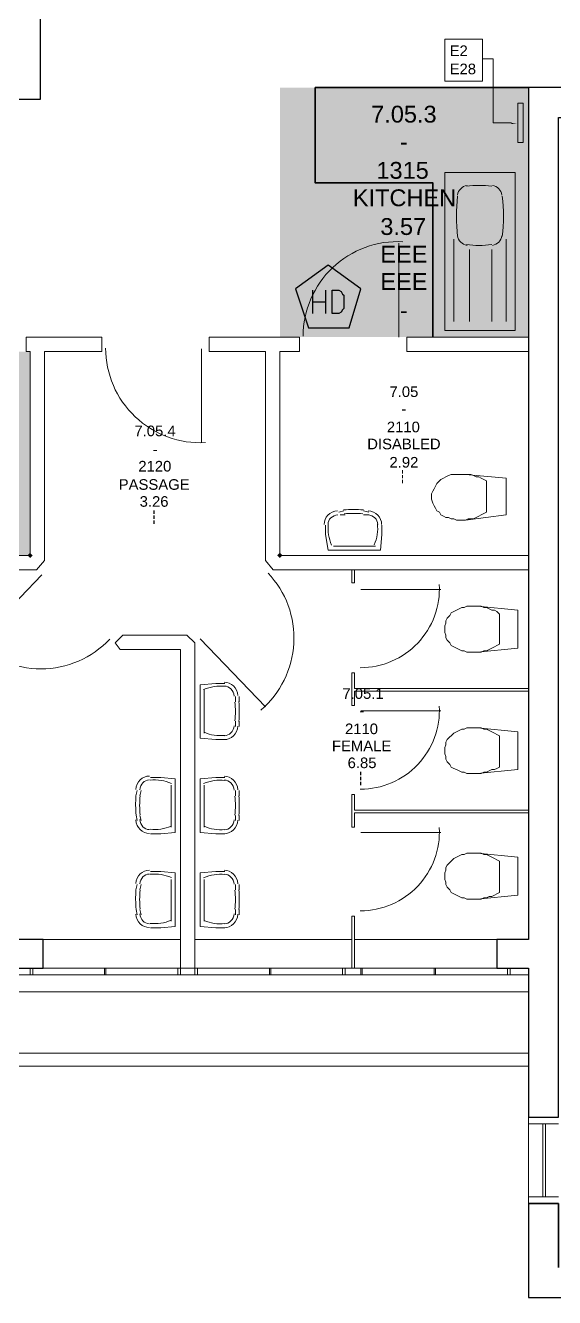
# Model space of a CAD drawing. Header units: millimetres. Extents: x -59 to 47, y 152 to 919.
# Drawn here: x -7.86 to -3.8, y 560.45 to 570.22 of the extents above; entities that cross this region are included whole.
import ezdxf

# ---------------------------------------------------------------- set-up
doc = ezdxf.new("R2010")
doc.units = ezdxf.units.MM
doc.layers.add('PDF_014407$_ps_FIRE$DETECT', color=80, linetype='Continuous', true_color=0x3fff00)
doc.layers.add('PDF_014407$HL-TMP', color=7, linetype='Continuous', true_color=0x800000)
for name, color, linetype in [('PDF_014407$_ps_TEXTBOLD', 2, 'Continuous'), ('PDF_014407$BL', 7, 'Continuous'), ('PDF_014407$DR', 7, 'Continuous'), ('PDF_014407$FI-DSG', 7, 'Continuous'), ('PDF_014407$FT-FIXFIT', 7, 'Continuous'), ('PDF_014407$PL-TOIL', 7, 'Continuous'), ('PDF_014407$WA', 7, 'Continuous'), ('PDF_014407$WA-COL', 7, 'Continuous'), ('PDF_014407$WA-EXT', 7, 'Continuous'), ('PDF_014407$WA-PART', 7, 'Continuous'), ('PDF_014407$WN', 7, 'Continuous'), ('PDF_Text', 7, 'Continuous')]:
    doc.layers.add(name, color=color, linetype=linetype)
doc.styles.add('PDF ArialMT', font='arial.ttf')

msp = doc.modelspace()

# ---------------------------------------------------------------- hatches: boundary and pattern name
at = {"layer": 'PDF_014407$WA', "transparency": 33554559}
for points in [[(-7.8294, 566.1719), (-7.8395, 566.1619), (-7.8495, 566.1518), (-7.8395, 566.1418), (-7.8294, 566.1318), (-7.8194, 566.1418), (-7.8093, 566.1518), (-7.8194, 566.1619)], [(-5.9121, 566.1719), (-5.9221, 566.1619), (-5.9321, 566.1518), (-5.9221, 566.1418), (-5.9121, 566.1318), (-5.902, 566.1418), (-5.892, 566.1518), (-5.902, 566.1619)]]:
    msp.add_hatch(color=256, dxfattribs=at).paths.add_polyline_path(points)

# ---------------------------------------------------------------- linework, layer by layer
at = {"layer": 'PDF_014407$_ps_FIRE$DETECT', "lineweight": 25}
msp.add_lwpolyline([(-5.5406, 568.3804), (-5.7916, 568.1997), (-5.6912, 567.8985), (-5.38, 567.8985), (-5.2897, 568.1997)], close=True, dxfattribs=at)
at = {"layer": 'PDF_014407$_ps_TEXTBOLD', "lineweight": 25}
for points in [[(-5.6611, 568.1897), (-5.6611, 568.009)], [(-5.6611, 568.0993), (-5.5607, 568.0993)], [(-5.5607, 568.1897), (-5.5607, 568.009)]]:
    msp.add_lwpolyline(points, dxfattribs=at)
msp.add_lwpolyline([(-5.5105, 568.009), (-5.5105, 568.1897), (-5.4603, 568.1897), (-5.4403, 568.1796), (-5.4302, 568.1595), (-5.4202, 568.1495), (-5.4202, 568.1194), (-5.4202, 568.0792), (-5.4202, 568.0491), (-5.4302, 568.0391), (-5.4403, 568.019), (-5.4603, 568.009)], close=True, dxfattribs=at)
at = {"layer": 'PDF_014407$BL', "lineweight": 9}
for points in [[(-40.5651, 578.3587), (-40.5651, 578.5595), (-41.3983, 579.3826), (-42.7334, 579.3826), (-43.687, 578.429), (-43.687, 573.0182), (-43.5867, 573.0182), (-43.5867, 562.8993), (-43.4863, 562.8993), (-43.4863, 562.799), (-4.0047, 562.799)], [(-6.675, 563.2005), (-7.8595, 563.2005)], [(-5.3599, 563.2005), (-6.5646, 563.2005)], [(-4.0047, 563.2005), (-5.3399, 563.2005)], [(-4.0047, 562.2268), (-43.3357, 562.2268), (-43.3357, 562.799)], [(-4.0047, 562.3272), (-10.3692, 562.3272), (-10.3692, 562.799)]]:
    msp.add_lwpolyline(points, dxfattribs=at)
at = {"layer": 'PDF_014407$DR', "lineweight": 0}
for points in [[(-4.9986, 567.8283), (-4.9986, 568.551), (-4.9986, 567.8283)], [(-6.5144, 567.7379), (-6.5144, 567.0151), (-6.5144, 567.7379)], [(-7.7391, 566.0013), (-8.241, 565.4793), (-7.7391, 566.0013)], [(-5.2897, 565.8908), (-4.6773, 565.8908), (-5.2897, 565.8908)], [(-6.5244, 565.5094), (-6.0225, 564.9874), (-6.5244, 565.5094)], [(-5.2897, 564.9572), (-4.6773, 564.9572), (-5.2897, 564.9572)], [(-5.2897, 564.0237), (-4.6773, 564.0237), (-5.2897, 564.0237)]]:
    msp.add_lwpolyline(points, dxfattribs=at)
for centre, radius, start, end in [((-5.0055, 567.8348), 0.7278, 87.04469, 180), ((-6.5214, 567.7445), 0.7278, 180, 272.95531), ((-6.5315, 565.5158), 0.7278, 310.48874, 43.44405), ((-5.2947, 565.8959), 0.6073, 270.00024, 2.95614), ((-7.7462, 566.0077), 0.7278, 223.60593, 316.56125), ((-5.2947, 564.9623), 0.6073, 270.00024, 2.95614), ((-5.2947, 564.0287), 0.6073, 270.00024, 2.95614)]:
    msp.add_arc(centre, radius, start, end, dxfattribs=at)
at = {"layer": 'PDF_014407$FI-DSG', "lineweight": 9}
for points in [[(-4.6472, 570.1171), (-4.3561, 570.1171), (-4.3561, 569.7958), (-4.6472, 569.7958)], [(-4.0851, 569.324), (-4.0851, 569.6252), (-4.0449, 569.6252), (-4.0449, 569.324)]]:
    msp.add_lwpolyline(points, close=True, dxfattribs=at)
msp.add_lwpolyline([(-4.1352, 569.4746), (-4.2758, 569.4746), (-4.2758, 569.9665), (-4.3561, 569.9665)], dxfattribs=at)
at = {"layer": 'PDF_014407$FI-DSG', "transparency": 33554559}
for points in [[(-4.0449, 569.6252), (-4.0851, 569.6252), (-4.0449, 569.324)], [(-4.0851, 569.6252), (-4.0449, 569.324), (-4.0851, 569.324)], [(-4.1352, 569.4746), (-4.0851, 569.4746), (-4.1352, 569.4645)]]:
    msp.add_solid(points, dxfattribs=at)
at = {"layer": 'PDF_014407$FT-FIXFIT', "lineweight": 35}
msp.add_lwpolyline([(-4.0047, 569.7456), (-5.641, 569.7456), (-5.641, 569.0128), (-4.7376, 569.0128), (-4.7376, 567.8283)], dxfattribs=at)
at = {"layer": 'PDF_014407$HL-TMP', "transparency": 33554559}
for points in [[(-4.0047, 569.7456), (-5.9121, 569.7456), (-4.0047, 567.8283)], [(-5.9121, 569.7456), (-4.0047, 567.8283), (-5.9121, 567.8283)]]:
    msp.add_solid(points, dxfattribs=at)
at = {"layer": 'PDF_014407$HL-TMP', "color": 191, "true_color": 0xbb77ff, "transparency": 33554559}
for points in [[(-7.8294, 567.7178), (-9.7568, 567.7178), (-7.8294, 566.1518)], [(-9.7568, 567.7178), (-7.8294, 566.1518), (-9.7568, 566.1518)]]:
    msp.add_solid(points, dxfattribs=at)
at = {"layer": 'PDF_014407$PL-TOIL', "lineweight": 9}
for points in [[(-4.6472, 567.8785), (-4.6472, 569.0931), (-4.1051, 569.0931), (-4.1051, 567.8785)], [(-5.4503, 566.463), (-5.4101, 566.463)], [(-5.2696, 566.463), (-5.2294, 566.463)], [(-6.2534, 565.0677), (-6.2534, 565.0275)], [(-6.2534, 564.8769), (-6.2534, 564.8368)], [(-6.9761, 564.3449), (-6.9862, 564.3047)], [(-6.2534, 564.3449), (-6.2534, 564.3047)], [(-6.9862, 564.1542), (-6.9761, 564.114)], [(-6.2534, 564.1542), (-6.2534, 564.114)], [(-6.9761, 563.6221), (-6.9862, 563.582)], [(-6.2534, 563.6221), (-6.2534, 563.582)], [(-6.9862, 563.4314), (-6.9761, 563.3912)], [(-6.2534, 563.4314), (-6.2534, 563.3912)]]:
    msp.add_lwpolyline(points, close=True, dxfattribs=at)
for points in [[(-4.5769, 567.9487), (-4.5769, 568.5812)], [(-4.4565, 567.9487), (-4.4565, 568.5008)], [(-4.2858, 567.9487), (-4.2858, 568.5008)], [(-4.1754, 567.9487), (-4.1754, 568.5812)], [(-4.6572, 566.453), (-4.6773, 566.463), (-4.6874, 566.4831), (-4.7074, 566.4931), (-4.7175, 566.5132), (-4.7275, 566.5333), (-4.7376, 566.5534), (-4.7476, 566.5835), (-4.7476, 566.6036), (-4.7476, 566.6236), (-4.7376, 566.6437), (-4.7275, 566.6638), (-4.7175, 566.6839), (-4.7074, 566.704), (-4.6874, 566.724), (-4.6773, 566.7341), (-4.6572, 566.7441), (-4.6372, 566.7541), (-4.6171, 566.7642), (-4.597, 566.7742), (-4.5769, 566.7742), (-4.5569, 566.7742), (-4.5368, 566.7742), (-4.5067, 566.7742), (-4.4866, 566.7742), (-4.1754, 566.7441), (-4.1754, 566.463), (-4.4866, 566.4229), (-4.4665, 566.4329), (-4.4464, 566.4329), (-4.4264, 566.4329), (-4.4063, 566.4429), (-4.3862, 566.453), (-4.3661, 566.463), (-4.3461, 566.4731), (-4.326, 566.4831), (-4.326, 566.724), (-4.3461, 566.7341), (-4.3661, 566.7441), (-4.3862, 566.7541), (-4.4063, 566.7541), (-4.4264, 566.7642), (-4.4464, 566.7742), (-4.4665, 566.7742), (-4.4866, 566.7742)], [(-4.7476, 566.6036), (-4.7476, 566.5835), (-4.7376, 566.5534), (-4.7275, 566.5333), (-4.7175, 566.5132), (-4.7074, 566.4931), (-4.6874, 566.4831), (-4.6773, 566.463), (-4.6572, 566.453), (-4.6372, 566.4429), (-4.6171, 566.4429), (-4.597, 566.4329), (-4.5769, 566.4329), (-4.5569, 566.4229), (-4.5368, 566.4229), (-4.5067, 566.4229), (-4.4866, 566.4229)], [(-5.4202, 566.4931), (-5.4603, 566.4831)], [(-5.2294, 566.4831), (-5.2696, 566.4931)], [(-5.5607, 566.3827), (-5.5607, 566.3124), (-5.5406, 566.192), (-5.1391, 566.192), (-5.1291, 566.3124), (-5.1291, 566.3827)], [(-5.1793, 566.2221), (-5.5005, 566.2221)], [(-4.5569, 565.4391), (-4.5769, 565.4491), (-4.597, 565.4592), (-4.6071, 565.4793), (-4.6271, 565.4993), (-4.6372, 565.5194), (-4.6372, 565.5395), (-4.6472, 565.5596), (-4.6472, 565.5897), (-4.6472, 565.6098), (-4.6372, 565.6298), (-4.6372, 565.6499), (-4.6271, 565.67), (-4.6071, 565.6901), (-4.597, 565.7101), (-4.5769, 565.7202), (-4.5569, 565.7302), (-4.5368, 565.7403), (-4.5167, 565.7503), (-4.4966, 565.7503), (-4.4766, 565.7603), (-4.4565, 565.7603), (-4.4364, 565.7603), (-4.4163, 565.7603), (-4.3962, 565.7603), (-4.0851, 565.7302), (-4.0851, 565.4391), (-4.3962, 565.409), (-4.3661, 565.409), (-4.3461, 565.419), (-4.326, 565.419), (-4.3059, 565.4291), (-4.2858, 565.4391), (-4.2657, 565.4491), (-4.2457, 565.4592), (-4.2256, 565.4692), (-4.2256, 565.7001), (-4.2457, 565.7202), (-4.2657, 565.7302), (-4.2858, 565.7302), (-4.3059, 565.7403), (-4.326, 565.7503), (-4.3461, 565.7503), (-4.3661, 565.7603), (-4.3962, 565.7603)], [(-4.6472, 565.5897), (-4.6472, 565.5596), (-4.6372, 565.5395), (-4.6372, 565.5194), (-4.6271, 565.4993), (-4.6071, 565.4793), (-4.597, 565.4592), (-4.5769, 565.4491), (-4.5569, 565.4391), (-4.5368, 565.4291), (-4.5167, 565.419), (-4.4966, 565.419), (-4.4766, 565.409), (-4.4565, 565.409), (-4.4364, 565.409), (-4.4163, 565.409), (-4.3962, 565.409)], [(-6.3337, 565.1681), (-6.404, 565.1681), (-6.5244, 565.158), (-6.5244, 564.7464), (-6.404, 564.7364), (-6.3337, 564.7364)], [(-6.4943, 564.7866), (-6.4943, 565.1179)], [(-6.2233, 565.0275), (-6.2233, 565.0677)], [(-6.2233, 564.8368), (-6.2233, 564.8769)], [(-4.5569, 564.5055), (-4.5769, 564.5156), (-4.597, 564.5256), (-4.6071, 564.5457), (-4.6271, 564.5657), (-4.6372, 564.5858), (-4.6372, 564.6059), (-4.6472, 564.626), (-4.6472, 564.6461), (-4.6472, 564.6762), (-4.6372, 564.6962), (-4.6372, 564.7163), (-4.6271, 564.7364), (-4.6071, 564.7565), (-4.597, 564.7665), (-4.5769, 564.7866), (-4.5569, 564.7966), (-4.5368, 564.8067), (-4.5167, 564.8167), (-4.4966, 564.8167), (-4.4766, 564.8267), (-4.4565, 564.8267), (-4.4364, 564.8267), (-4.4163, 564.8267), (-4.3962, 564.8267), (-4.0851, 564.7966), (-4.0851, 564.5055), (-4.3962, 564.4754), (-4.3661, 564.4754), (-4.3461, 564.4854), (-4.326, 564.4854), (-4.3059, 564.4955), (-4.2858, 564.5055), (-4.2657, 564.5055), (-4.2457, 564.5156), (-4.2256, 564.5256), (-4.2256, 564.7665), (-4.2457, 564.7766), (-4.2657, 564.7866), (-4.2858, 564.7966), (-4.3059, 564.8067), (-4.326, 564.8167), (-4.3461, 564.8167), (-4.3661, 564.8267), (-4.3962, 564.8267)], [(-4.6472, 564.6461), (-4.6472, 564.626), (-4.6372, 564.6059), (-4.6372, 564.5858), (-4.6271, 564.5657), (-4.6071, 564.5457), (-4.597, 564.5256), (-4.5769, 564.5156), (-4.5569, 564.5055), (-4.5368, 564.4955), (-4.5167, 564.4854), (-4.4966, 564.4854), (-4.4766, 564.4754), (-4.4565, 564.4754), (-4.4364, 564.4754), (-4.4163, 564.4754), (-4.3962, 564.4754)], [(-6.9059, 564.4453), (-6.8256, 564.4453), (-6.7151, 564.4352), (-6.7151, 564.0237), (-6.8256, 564.0136), (-6.9059, 564.0136)], [(-6.3337, 564.4453), (-6.404, 564.4453), (-6.5244, 564.4352), (-6.5244, 564.0237), (-6.404, 564.0136), (-6.3337, 564.0136)], [(-6.7453, 564.0638), (-6.7453, 564.3851)], [(-6.4943, 564.0638), (-6.4943, 564.3851)], [(-6.2233, 564.3047), (-6.2233, 564.3449)], [(-6.2233, 564.114), (-6.2233, 564.1542)], [(-4.5569, 563.5418), (-4.5769, 563.5519), (-4.597, 563.5619), (-4.6071, 563.582), (-4.6271, 563.602), (-4.6372, 563.6221), (-4.6372, 563.6422), (-4.6472, 563.6623), (-4.6472, 563.6824), (-4.6472, 563.7125), (-4.6372, 563.7325), (-4.6372, 563.7526), (-4.6271, 563.7727), (-4.6071, 563.7928), (-4.597, 563.8028), (-4.5769, 563.8229), (-4.5569, 563.8329), (-4.5368, 563.843), (-4.5167, 563.853), (-4.4966, 563.853), (-4.4766, 563.863), (-4.4565, 563.863), (-4.4364, 563.863), (-4.4163, 563.863), (-4.3962, 563.863), (-4.0851, 563.8329), (-4.0851, 563.5418), (-4.3962, 563.5117), (-4.3661, 563.5117), (-4.3461, 563.5217), (-4.326, 563.5217), (-4.3059, 563.5318), (-4.2858, 563.5318), (-4.2657, 563.5418), (-4.2457, 563.5519), (-4.2256, 563.5619), (-4.2256, 563.8028), (-4.2457, 563.8129), (-4.2657, 563.8229), (-4.2858, 563.8329), (-4.3059, 563.843), (-4.326, 563.853), (-4.3461, 563.853), (-4.3661, 563.863), (-4.3962, 563.863)], [(-6.9059, 563.7225), (-6.8256, 563.7225), (-6.7151, 563.7125), (-6.7151, 563.3009), (-6.8256, 563.2909), (-6.9059, 563.2909)], [(-6.3337, 563.7225), (-6.404, 563.7225), (-6.5244, 563.7125), (-6.5244, 563.3009), (-6.404, 563.2909), (-6.3337, 563.2909)], [(-6.7453, 563.341), (-6.7453, 563.6623)], [(-6.4943, 563.341), (-6.4943, 563.6623)], [(-6.2233, 563.582), (-6.2233, 563.6221)], [(-4.6472, 563.6824), (-4.6472, 563.6623), (-4.6372, 563.6422), (-4.6372, 563.6221), (-4.6271, 563.602), (-4.6071, 563.582), (-4.597, 563.5619), (-4.5769, 563.5519), (-4.5569, 563.5418), (-4.5368, 563.5318), (-4.5167, 563.5217), (-4.4966, 563.5217), (-4.4766, 563.5117), (-4.4565, 563.5117), (-4.4364, 563.5117), (-4.4163, 563.5117), (-4.3962, 563.5117)], [(-6.2233, 563.3912), (-6.2233, 563.4314)]]:
    msp.add_lwpolyline(points, dxfattribs=at)
for points in [[(-5.2742, 566.471, 0.047875), (-5.4195, 566.471, -0.047875)], [(-6.2569, 564.8796, 0.047843), (-6.2569, 565.0248, -0.047843)], [(-6.9847, 564.3034, 0.047875), (-6.9847, 564.1582, -0.047875)], [(-6.2569, 564.1568, 0.047843), (-6.2569, 564.3021, -0.047843)], [(-6.9847, 563.5806, 0.047875), (-6.9847, 563.4354, -0.047875)], [(-6.2569, 563.4341, 0.047843), (-6.2569, 563.5793, -0.047843)]]:
    msp.add_lwpolyline(points, format="xyb", close=True, dxfattribs=at)
for points in [[(-7.0063, 564.114), (-7.0147, 564.1552, -0.04799), (-7.0163, 564.3047), (-7.0063, 564.3449)], [(-7.0063, 563.3912), (-7.0147, 563.4324, -0.04799), (-7.0163, 563.582), (-7.0063, 563.6221)]]:
    msp.add_lwpolyline(points, format="xyb", dxfattribs=at)
for centre, radius, start, end in [((-4.4634, 568.909), 0.0853, 97.8278, 173.16643), ((-4.3831, 568.2765), 0.7178, 82.17229, 97.82771), ((-4.2928, 568.909), 0.0853, 6.83357, 82.1722), ((-3.2568, 568.7568), 1.3, 173.16671, 186.83329), ((-5.4955, 568.7568), 1.3, 353.16671, 6.83329), ((-4.4634, 568.6179), 0.0853, 186.83357, 262.1722), ((-4.2928, 568.6179), 0.0853, 277.8278, 353.16643), ((-4.3831, 569.2503), 0.7178, 262.17229, 277.82771), ((-5.3469, 565.7145), 0.7901, 84.50498, 95.49502), ((-5.2236, 566.3592), 0.3189, 173.83962, 203.72014), ((-5.4703, 566.3592), 0.3091, 336.08146, 6.29001), ((-6.3687, 564.829), 0.3189, 83.83779, 113.72126), ((-7.0131, 564.9522), 0.7898, 354.50312, 5.49688), ((-6.3687, 565.0757), 0.3091, 246.08125, 276.29071), ((-6.8729, 564.1076), 0.3189, 66.27986, 96.16038), ((-6.3687, 564.1063), 0.3189, 83.83779, 113.72126), ((-7.0131, 564.2295), 0.7898, 354.50312, 5.49688), ((-6.8728, 564.3543), 0.3091, 263.70999, 293.91854), ((-6.3687, 564.3529), 0.3091, 246.08125, 276.29071), ((-6.8729, 563.3848), 0.3189, 66.27986, 96.16038), ((-6.3687, 563.3835), 0.3189, 83.83779, 113.72126), ((-7.0131, 563.5067), 0.7898, 354.50312, 5.49688), ((-6.8728, 563.6315), 0.3091, 263.70999, 293.91854), ((-6.3687, 563.6301), 0.3091, 246.08125, 276.29071)]:
    msp.add_arc(centre, radius, start, end, dxfattribs=at)
for points in [[(-5.469, 566.4941), (-5.5279, 566.4886), (-5.5727, 566.4433), (-5.5727, 566.3892)], [(-5.4659, 566.4641), (-5.5095, 566.4602), (-5.5426, 566.4278), (-5.5426, 566.3892)], [(-5.4659, 566.4641), (-5.5095, 566.4602), (-5.5426, 566.4278), (-5.5426, 566.3892)], [(-5.1611, 566.3892), (-5.1611, 566.4278), (-5.1943, 566.4602), (-5.2378, 566.4641)], [(-5.1611, 566.3892), (-5.1611, 566.4278), (-5.1943, 566.4602), (-5.2378, 566.4641)], [(-5.131, 566.3892), (-5.131, 566.4433), (-5.1759, 566.4886), (-5.2348, 566.4941)], [(-6.2338, 565.0743), (-6.2393, 565.1333), (-6.2846, 565.1781), (-6.3387, 565.1781)], [(-6.2638, 565.0713), (-6.2677, 565.1148), (-6.3001, 565.148), (-6.3387, 565.148)], [(-6.2638, 565.0713), (-6.2677, 565.1148), (-6.3001, 565.148), (-6.3387, 565.148)], [(-6.3387, 564.7665), (-6.3001, 564.7665), (-6.2677, 564.7997), (-6.2638, 564.8432)], [(-6.3387, 564.7665), (-6.3001, 564.7665), (-6.2677, 564.7997), (-6.2638, 564.8432)], [(-6.3387, 564.7364), (-6.2846, 564.7364), (-6.2393, 564.7813), (-6.2338, 564.8402)], [(-6.9129, 564.4567), (-6.967, 564.4567), (-7.0123, 564.4119), (-7.0178, 564.3529)], [(-6.9129, 564.4266), (-6.9516, 564.4266), (-6.9839, 564.3935), (-6.9878, 564.3499)], [(-6.9129, 564.4266), (-6.9516, 564.4266), (-6.9839, 564.3935), (-6.9878, 564.3499)], [(-6.2338, 564.3516), (-6.2393, 564.4105), (-6.2846, 564.4553), (-6.3387, 564.4553)], [(-6.2638, 564.3485), (-6.2677, 564.3921), (-6.3001, 564.4252), (-6.3387, 564.4252)], [(-6.2638, 564.3485), (-6.2677, 564.3921), (-6.3001, 564.4252), (-6.3387, 564.4252)], [(-7.0178, 564.1188), (-7.0123, 564.0599), (-6.967, 564.015), (-6.913, 564.015)], [(-6.9878, 564.1218), (-6.9839, 564.0783), (-6.9516, 564.0451), (-6.9129, 564.0451)], [(-6.9878, 564.1218), (-6.9839, 564.0783), (-6.9516, 564.0451), (-6.9129, 564.0451)], [(-6.3387, 564.0437), (-6.3001, 564.0437), (-6.2677, 564.0769), (-6.2638, 564.1204)], [(-6.3387, 564.0437), (-6.3001, 564.0437), (-6.2677, 564.0769), (-6.2638, 564.1204)], [(-6.3387, 564.0136), (-6.2846, 564.0136), (-6.2393, 564.0585), (-6.2338, 564.1174)], [(-6.9129, 563.7339), (-6.967, 563.7339), (-7.0123, 563.6891), (-7.0178, 563.6301)], [(-6.9129, 563.7038), (-6.9516, 563.7038), (-6.9839, 563.6707), (-6.9878, 563.6271)], [(-6.9129, 563.7038), (-6.9516, 563.7038), (-6.9839, 563.6707), (-6.9878, 563.6271)], [(-6.2338, 563.6288), (-6.2393, 563.6877), (-6.2846, 563.7325), (-6.3387, 563.7325)], [(-6.2638, 563.6257), (-6.2677, 563.6693), (-6.3001, 563.7024), (-6.3387, 563.7024)], [(-6.2638, 563.6257), (-6.2677, 563.6693), (-6.3001, 563.7024), (-6.3387, 563.7024)], [(-7.0178, 563.396), (-7.0123, 563.337), (-6.967, 563.2922), (-6.913, 563.2922)], [(-6.9878, 563.399), (-6.9839, 563.3555), (-6.9516, 563.3223), (-6.9129, 563.3223)], [(-6.9878, 563.399), (-6.9839, 563.3555), (-6.9516, 563.3223), (-6.9129, 563.3223)], [(-6.3387, 563.321), (-6.3001, 563.321), (-6.2677, 563.3541), (-6.2638, 563.3977)], [(-6.3387, 563.321), (-6.3001, 563.321), (-6.2677, 563.3541), (-6.2638, 563.3977)], [(-6.3387, 563.2909), (-6.2846, 563.2909), (-6.2393, 563.3357), (-6.2338, 563.3946)]]:
    msp.add_open_spline(points, degree=3, dxfattribs=at)
at = {"layer": 'PDF_014407$WA', "lineweight": 20}
for points in [[(-10.3591, 564.6561), (-10.3591, 566.0414), (-7.7792, 566.0414), (-7.719, 566.1117), (-7.719, 567.7178), (-7.2773, 567.7178), (-7.2773, 567.8283), (-7.8595, 567.8283), (-7.8595, 567.7178), (-7.8294, 567.7178), (-7.8294, 566.1518), (-9.7568, 566.1518), (-9.7568, 567.7178), (-8.6827, 567.7178), (-8.6827, 567.8283), (-11.2726, 567.8283), (-11.2726, 567.6978), (-9.8672, 567.6978), (-9.8672, 566.1518), (-10.4696, 566.1518), (-10.4696, 562.9797), (-10.3591, 562.9797), (-10.3591, 564.636)], [(-4.0047, 566.1518), (-5.9121, 566.1518), (-5.9121, 567.7178), (-5.7615, 567.7178), (-5.7615, 567.8283), (-6.4541, 567.8283), (-6.4541, 567.7178), (-6.0225, 567.7178), (-6.0225, 566.1117), (-5.9623, 566.0414), (-4.0047, 566.0414)], [(-4.0047, 567.8283), (-4.9383, 567.8283), (-4.9383, 567.7178), (-4.0047, 567.7178)], [(-5.3399, 566.0414), (-5.3599, 566.0414)], [(-4.0047, 562.9295), (-4.1453, 562.9295), (-4.1453, 562.9797), (-4.1453, 562.9295), (-4.1453, 562.9797)]]:
    msp.add_lwpolyline(points, dxfattribs=at)
for points in [[(-6.5646, 565.4793), (-6.6248, 565.5395), (-7.1167, 565.5395), (-7.1769, 565.4793), (-7.1368, 565.4291), (-6.675, 565.4291), (-6.675, 562.9797), (-6.5646, 562.9797)], [(-7.8294, 562.9295), (-7.9398, 562.9295), (-7.9398, 562.9797), (-7.8294, 562.9797)], [(-6.5646, 562.9295), (-6.675, 562.9295), (-6.675, 562.9797), (-6.5646, 562.9797)], [(-5.2897, 562.9295), (-5.4101, 562.9295), (-5.4101, 562.9797), (-5.2897, 562.9797)], [(-5.4101, 562.9797), (-5.4101, 562.9295)], [(-5.2897, 562.9797), (-5.2897, 562.9295)]]:
    msp.add_lwpolyline(points, close=True, dxfattribs=at)
at = {"layer": 'PDF_014407$WA-COL', "lineweight": 25}
msp.add_lwpolyline([(-7.729, 563.2005), (-8.0302, 563.2005), (-8.0302, 562.9797), (-7.729, 562.9797)], close=True, dxfattribs=at)
at = {"layer": 'PDF_014407$WA-EXT', "lineweight": 25}
for points in [[(-14.1336, 572.6367), (-13.5715, 572.6367), (-13.5715, 572.4962), (-13.3105, 572.4962), (-13.3105, 572.8776), (-13.5213, 572.8776), (-13.5213, 574.8251), (-15.3684, 574.8251), (-15.3684, 577.2444), (-8.0101, 577.2444), (-8.0101, 569.9163), (-13.3105, 569.9163), (-13.3105, 570.8599), (-13.5715, 570.8599), (-13.5715, 569.6553), (-7.7491, 569.6553), (-7.7491, 572.0846)], [(-3.7739, 561.1727), (-3.7739, 560.6808), (-3.7739, 561.1727), (-4.0047, 561.1727), (-3.7739, 561.1727), (-4.0047, 561.1727), (-4.0047, 560.4499), (7.8407, 560.4499)]]:
    msp.add_lwpolyline(points, dxfattribs=at)
msp.add_lwpolyline([(-4.0047, 569.7456), (-4.0047, 563.2005), (-4.2457, 563.2005), (-4.2457, 562.9797), (-4.0047, 562.9797), (-4.0047, 561.8353), (-3.7739, 561.8353), (-3.7739, 569.5147), (4.5481, 569.5147), (4.5481, 569.4746), (4.9095, 569.4746), (4.9095, 569.7456), (0.8037, 569.7456), (0.8037, 569.6352), (0.1111, 569.6352), (0.1111, 569.7456)], close=True, dxfattribs=at)
at = {"layer": 'PDF_014407$WA-PART', "lineweight": 18}
for points in [[(-5.3399, 566.0414), (-5.3399, 565.941), (-5.3599, 565.941), (-5.3599, 566.0414)], [(-5.3399, 565.941), (-5.3599, 565.941)], [(-5.3599, 565.941), (-5.3399, 565.941), (-5.3599, 565.941)], [(-4.0047, 565.1078), (-5.3399, 565.1078), (-5.3399, 564.9974), (-5.3599, 564.9974), (-5.3599, 565.2484), (-5.3399, 565.2484), (-5.3399, 565.1279), (-4.0047, 565.1279)], [(-5.3399, 565.2484), (-5.3599, 565.2484)], [(-5.3599, 565.2484), (-5.3399, 565.2484), (-5.3599, 565.2484)], [(-5.3399, 564.9974), (-5.3599, 564.9974)], [(-5.3599, 564.9974), (-5.3399, 564.9974), (-5.3599, 564.9974)], [(-4.0047, 564.1943), (-5.3399, 564.1943), (-5.3399, 564.3148), (-5.3599, 564.3148), (-5.3599, 564.0638), (-5.3399, 564.0638), (-5.3399, 564.1742), (-4.0047, 564.1742)], [(-5.3399, 564.3148), (-5.3599, 564.3148)], [(-5.3599, 564.3148), (-5.3399, 564.3148), (-5.3599, 564.3148)], [(-5.3399, 564.0638), (-5.3599, 564.0638)], [(-5.3599, 564.0638), (-5.3399, 564.0638), (-5.3599, 564.0638)], [(-5.3399, 562.9797), (-5.3399, 563.3812), (-5.3599, 563.3812), (-5.3599, 562.9797)], [(-5.3399, 563.3812), (-5.3599, 563.3812)], [(-5.3599, 563.3812), (-5.3399, 563.3812), (-5.3599, 563.3812)]]:
    msp.add_lwpolyline(points, dxfattribs=at)
at = {"layer": 'PDF_014407$WN', "lineweight": 0}
for points in [[(-7.2572, 562.9797), (-7.2572, 562.9495), (-7.2572, 562.9295), (-7.2472, 562.9295), (-7.2472, 562.9495), (-7.2472, 562.9797), (-7.2572, 562.9797), (-7.7993, 562.9797), (-7.2572, 562.9797), (-6.6951, 562.9797), (-6.675, 562.9797), (-7.8294, 562.9797), (-7.8093, 562.9797), (-7.7993, 562.9797)], [(-7.8294, 562.9295), (-7.8294, 562.9797), (-7.8294, 562.9295), (-7.8093, 562.9295), (-7.8093, 562.9797), (-7.8093, 562.9495)], [(-7.8093, 562.9295), (-7.2472, 562.9295)], [(-6.6951, 562.9495), (-6.6951, 562.9295), (-6.7051, 562.9295)], [(-6.675, 562.9295), (-6.675, 562.9797), (-6.675, 562.9295), (-6.6951, 562.9295), (-6.6951, 562.9797)], [(-5.9924, 562.9797), (-5.9924, 562.9495), (-5.9924, 562.9295), (-5.9823, 562.9295), (-5.9823, 562.9495), (-5.9823, 562.9797), (-5.9924, 562.9797), (-6.5345, 562.9797), (-5.9924, 562.9797), (-5.4302, 562.9797), (-5.4101, 562.9797), (-6.5646, 562.9797), (-6.5445, 562.9797), (-6.5345, 562.9797)], [(-6.5646, 562.9295), (-6.5646, 562.9797), (-6.5646, 562.9295), (-6.5445, 562.9295), (-6.5445, 562.9797), (-6.5445, 562.9495)], [(-6.5445, 562.9295), (-5.9823, 562.9295)], [(-5.4302, 562.9495), (-5.4302, 562.9295), (-5.4403, 562.9295)], [(-5.4101, 562.9295), (-5.4302, 562.9295), (-5.4302, 562.9797)], [(-4.7275, 562.9797), (-4.7275, 562.9495), (-4.7275, 562.9295), (-4.7175, 562.9295), (-4.7175, 562.9495), (-4.7175, 562.9797), (-4.7275, 562.9797), (-5.2596, 562.9797), (-4.7275, 562.9797), (-4.1654, 562.9797), (-4.1453, 562.9797), (-5.2897, 562.9797), (-5.2796, 562.9797), (-5.2596, 562.9797)], [(-5.2897, 562.9295), (-5.2796, 562.9295), (-5.2796, 562.9797), (-5.2796, 562.9495)], [(-5.2796, 562.9295), (-4.7175, 562.9295)], [(-4.1654, 562.9495), (-4.1654, 562.9295), (-4.1754, 562.9295)], [(-4.1453, 562.9295), (-4.1654, 562.9295), (-4.1654, 562.9797)], [(-3.7739, 561.8353), (-4.0047, 561.8353)], [(-3.7739, 561.7851), (-4.0047, 561.7851)], [(-3.8943, 561.2229), (-3.8943, 561.7851)], [(-3.8742, 561.2229), (-3.8742, 561.7851)], [(-4.0047, 561.2229), (-3.7739, 561.2229)], [(-4.0047, 561.1727), (-3.7739, 561.1727)], [(-3.9445, 561.1727), (-3.9445, 561.1727)], [(-3.8341, 561.1727), (-3.8341, 561.1727)]]:
    msp.add_lwpolyline(points, dxfattribs=at)
for points in [[(-7.2472, 562.9295), (-6.7051, 562.9295)], [(-5.9823, 562.9295), (-5.4403, 562.9295)], [(-4.7175, 562.9295), (-4.1754, 562.9295)]]:
    msp.add_lwpolyline(points, close=True, dxfattribs=at)
at = {"layer": 'PDF_014407$WN', "lineweight": 9}
msp.add_lwpolyline([(-4.0047, 561.8353), (-4.0047, 561.1727)], dxfattribs=at)

# ---------------------------------------------------------------- texts
at = {"layer": 'PDF_Text', "attachment_point": 4, "style": 'PDF ArialMT'}
for s, insert, char_height in [('E2', (-4.609, 570.0286), 0.0815), ('E28', (-4.609, 569.8881), 0.0815), ('7.05.3', (-5.2113, 569.5404), 0.12938), ('-', (-4.9905, 569.3296), 0.1294), ('1315', (-5.1712, 569.1087), 0.12938), ('KITCHEN', (-5.3519, 568.8979), 0.12938), ('3.57', (-5.1411, 568.6771), 0.12938), ('EEE', (-5.1411, 568.4663), 0.12938), ('EEE', (-5.1411, 568.2554), 0.12938), ('-', (-4.9905, 568.0346), 0.1294), ('7.05', (-5.0708, 567.4085), 0.0815), ('-', (-4.9804, 567.278), 0.0815), ('7.05.4', (-7.0284, 567.1073), 0.0815), ('2110', (-5.0909, 567.1374), 0.0815), ('DISABLED', (-5.2414, 567.0069), 0.0815), ('-', (-6.8878, 566.9668), 0.0815), ('2120', (-6.9983, 566.8362), 0.0815), ('2.92', (-5.0708, 566.8664), 0.0815), ('PASSAGE', (-7.1488, 566.6957), 0.0815), ('3.26', (-6.9882, 566.5652), 0.0815), ('7.05.1', (-5.4322, 565.0895), 0.0815), ('-', (-5.3017, 564.959), 0.0815), ('2110', (-5.4121, 564.8184), 0.0815), ('FEMALE', (-5.5125, 564.6879), 0.0815), ('6.85', (-5.392, 564.5574), 0.0815)]:
    msp.add_mtext(s, dxfattribs=dict(at, insert=insert, char_height=char_height))
at = {"layer": 'PDF_Text', "char_height": 0.0815, "attachment_point": 4, "rotation": 270, "style": 'PDF ArialMT'}
for insert in [(-4.9616, 566.8131), (-6.869, 566.5019), (-5.2828, 564.4941)]:
    msp.add_mtext('---', dxfattribs=dict(at, insert=insert))

doc.saveas('drawing.dxf')
